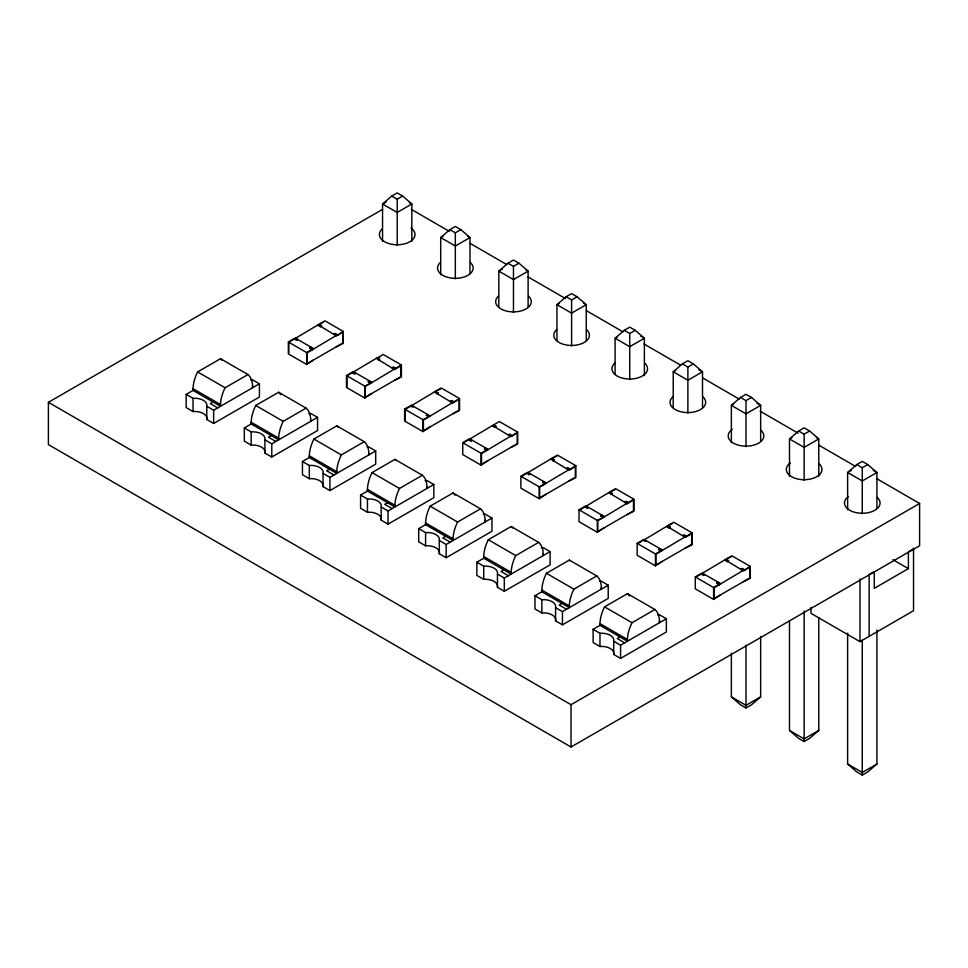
<?xml version="1.0" encoding="UTF-8"?>
<svg xmlns="http://www.w3.org/2000/svg" width="968" height="968" viewBox="0 0 968 968"><rect width="100%" height="100%" fill="white"/><g stroke="black" fill="none" stroke-linecap="round" stroke-linejoin="round"><path stroke-width="1.45" d="M247.977 374.555L220.51 358.704L197.629 371.918A28.846 16.65 -60 0 0 193.092 387.539L193.043 390.419L220.51 406.27L220.559 403.402A28.846 16.65 -60 0 1 225.084 387.769L247.977 374.555A28.846 16.65 -60 0 1 252.503 384.961L252.551 387.781L252.551 386.038M306.106 408.121L278.651 392.27L255.758 405.483A28.846 16.65 -60 0 0 251.232 421.104L251.184 423.984L278.651 439.835L278.699 436.967A28.846 16.65 -60 0 1 283.225 421.334L306.106 408.121A28.846 16.65 -60 0 1 310.643 418.515L310.692 421.334L310.692 419.604M364.246 441.686L336.779 425.835L313.898 439.048A28.846 16.65 -60 0 0 309.361 454.67L309.312 457.549L336.779 473.4L336.828 470.533A28.846 16.65 -60 0 1 341.353 454.899L364.246 441.686A28.846 16.65 -60 0 1 368.772 452.08L368.82 454.899L368.82 453.169M422.375 475.252L394.908 459.389L372.027 472.602A28.846 16.65 -60 0 0 367.501 488.235L367.453 491.103L394.908 506.966L394.956 504.086A28.846 16.65 -60 0 1 399.494 488.465L422.375 475.252A28.846 16.65 -60 0 1 426.912 485.646L426.961 488.465L426.961 486.735M480.515 508.817L453.048 492.954L430.155 506.167A28.846 16.65 -60 0 0 425.63 521.8L425.581 524.668L453.048 540.531L453.097 537.651A28.846 16.65 -60 0 1 457.622 522.03L480.515 508.817A28.846 16.65 -60 0 1 485.041 519.211L485.089 522.03L485.089 520.3M538.644 542.382L511.177 526.519L488.296 539.733A28.846 16.65 -60 0 0 483.77 555.366L483.722 558.234L511.177 574.084L511.225 571.217A28.846 16.65 -60 0 1 515.762 555.596L538.644 542.382A28.846 16.65 -60 0 1 543.181 552.776L543.217 555.596L543.217 553.853M596.784 575.936L569.317 560.085L546.424 573.298A28.846 16.65 -60 0 0 541.899 588.919L541.85 591.799L569.317 607.65L569.365 604.782A28.846 16.65 -60 0 1 573.891 589.149L596.784 575.936A28.846 16.65 -60 0 1 601.309 586.342L601.358 589.149L601.358 587.419M654.913 609.501L627.445 593.65L604.564 606.863A28.846 16.65 -60 0 0 600.027 622.485L599.979 625.364L627.445 641.215L627.494 638.348A28.846 16.65 -60 0 1 632.031 622.714L654.913 609.501A28.846 16.65 -60 0 1 659.438 619.895L659.486 622.714L659.486 620.984M411.848 241.298L411.848 203.994L402.7 196.068L397.207 192.898L391.713 196.068L382.554 203.994L382.554 241.298M469.988 273.363L469.988 237.559L460.829 229.634L455.335 226.464L449.842 229.634L440.694 237.559L440.694 274.851M528.117 306.929L528.117 271.125L518.957 263.199L513.476 260.029L507.982 263.199L498.822 271.125L498.822 306.929M586.257 340.494L586.257 304.69L577.097 296.752L571.604 293.582L566.111 296.752L556.951 304.69L556.951 340.494M644.385 375.548L644.385 338.243L635.226 330.318L629.732 327.148L624.239 330.318L615.091 338.243L615.091 374.059M702.514 407.613L702.514 371.809L693.366 363.883L687.873 360.713L682.38 363.883L673.22 371.809L673.22 407.613M760.654 441.178L760.654 405.374L751.495 397.449L746.001 394.279L740.508 397.449L731.36 405.374L731.36 442.666M818.783 476.232L818.783 438.94L809.635 431.014L804.142 427.844L798.648 431.014L789.489 438.94L789.489 476.232M876.923 508.309L876.923 472.505L867.764 464.567L862.27 461.397L856.777 464.567L847.629 472.505L847.629 509.797M760.654 636.69L760.654 696.875L751.495 704.801L746.001 707.971L740.508 704.801L731.36 696.875L731.36 653.243M818.783 617.596L818.783 730.441L809.635 738.366L804.142 741.536L798.648 738.366L789.489 730.441L789.489 620.609M876.923 630.095L876.923 764.006L867.764 771.932L862.27 775.102L856.777 771.932L847.629 764.006L847.629 633.108M386.22 201.876L382.554 203.994L397.207 212.452L411.848 203.994L409.404 202.59M391.713 196.068L397.207 199.239L402.7 196.068M876.488 478.519L919.6 503.469L919.6 545.758L571.023 747.006L48.4 444.59L48.4 402.313L382.614 209.354M443.126 236.156L440.694 237.559L455.335 246.017L469.988 237.559L467.544 236.156M449.842 229.634L455.335 232.804L460.829 229.634M250.688 379.916A12.136 7.006 0 0 0 252.551 379.843L259.424 383.812L259.424 397.025L213.65 423.452L206.777 419.483A12.136 7.006 0 0 0 193.043 411.557L186.183 407.601L186.183 394.387L193.043 390.419L193.043 388.688L220.51 404.539M313.523 359.975L306.662 364.464L288.355 353.889L288.355 342.006L294.066 338.703L296.365 340.022L297.503 339.357L296.365 340.022M288.803 353.102L288.803 342.261L318.109 324.825L336.416 335.92L342.817 332.23L342.817 343.059L307.122 363.678L307.122 352.836L336.416 335.4M319.246 324.159L321.533 326.01L319.246 324.159L324.97 320.856L343.277 331.431L343.277 343.325L336.416 346.762M318.109 324.825L323.457 322.259M321.533 325.49L320.396 326.676L321.533 326.01M213.117 402.01L210.322 403.62L217.715 407.891M310.099 347.948L312.386 349.799L310.099 347.948L311.236 347.282L313.523 349.133M337.554 334.734L335.267 333.416L334.129 334.069L337.554 335.267L343.277 331.431M310.099 348.48L311.236 347.814M288.355 342.006L306.662 352.57L312.386 349.266M186.183 394.387L193.043 398.344A12.136 7.006 0 0 1 206.777 406.27L213.65 410.238L259.424 383.812M502.489 269.007L498.822 271.125L513.476 279.583L528.117 271.125L525.672 269.709M507.982 263.199L513.476 266.369L518.957 263.199M308.816 413.481A12.136 7.006 0 0 0 310.692 413.409L317.552 417.377L317.552 430.591L271.778 457.017L264.917 453.048A12.136 7.006 0 0 0 251.184 445.123L244.311 441.154L244.311 427.941L251.184 423.984L251.184 422.242L278.651 438.105M371.664 393.54L364.791 398.029L346.483 387.454L346.483 375.56L352.207 372.256L355.643 373.454L354.494 374.108L352.207 372.256M346.943 386.668L346.943 375.826L376.237 358.39L394.545 369.486L392.258 367.634L393.407 366.981L395.694 368.3L401.417 364.996L401.417 376.891L394.545 380.327M377.387 358.257L383.098 354.421L401.417 364.996M379.492 357.035L376.237 358.39M379.674 359.576L378.524 360.241M271.258 435.564L268.463 437.185L275.856 441.444M369.377 381.38L368.227 382.045L369.377 380.847L371.664 382.699L394.545 368.953M392.258 368.167L393.407 367.501L395.694 368.3M346.483 375.56L364.791 386.135L370.514 383.364M371.664 382.699L365.251 386.401L365.251 397.231L400.958 376.625L400.958 365.783L394.545 369.486M244.311 427.941L251.184 431.909A12.136 7.006 0 0 1 264.917 439.835L271.778 443.804L317.552 417.377M559.395 303.274L556.951 304.69L571.604 313.148L586.257 304.69L583.813 303.274M566.111 296.752L571.604 299.935L577.097 296.752M366.957 447.047A12.136 7.006 0 0 0 368.82 446.974L375.693 450.943L375.693 464.156L329.919 490.582L323.046 486.614A12.136 7.006 0 0 0 309.312 478.688L302.452 474.719L302.452 461.506L309.312 457.549L309.312 455.807L336.779 471.67M429.792 427.094L422.931 431.595L404.612 421.019L404.612 409.125L410.335 405.822L412.634 407.141L413.772 406.487L411.485 405.689L406.124 408.786M411.485 405.689L434.366 391.955L452.685 403.051L450.398 401.2L451.536 400.534L453.823 401.865L459.546 398.562L459.546 410.444L452.685 413.88M435.515 391.29L437.802 393.141L435.515 391.29L441.239 387.986L459.546 398.562M440.779 388.785L434.366 391.955M437.802 392.609L436.665 393.794L437.802 393.141M329.386 469.129L326.591 470.75L333.984 475.01M427.505 414.945L426.356 415.599L427.505 414.413L429.792 416.264L452.685 402.519M450.398 401.732L451.536 401.067L453.823 401.865M404.612 409.125L422.931 419.701L428.655 416.93M429.792 416.264L423.391 419.967L423.391 430.796L459.086 410.19L459.086 399.348L452.685 403.051M302.452 461.506L309.312 465.475A12.136 7.006 0 0 1 323.046 473.4L329.919 477.369L375.693 450.943M617.536 336.84L615.091 338.243L629.732 346.701L644.385 338.243L640.719 336.138M624.239 330.318L629.732 333.488L635.226 330.318M425.085 480.612A12.136 7.006 0 0 0 426.961 480.539L433.821 484.496L433.821 497.709L388.047 524.148L381.186 520.179A12.136 7.006 0 0 0 367.453 512.254L360.58 508.285L360.58 495.071L367.453 491.103L367.453 489.372L394.908 505.236M487.933 460.659L481.06 465.16L462.752 454.585L462.752 442.691L468.476 439.387L471.912 440.573L470.763 441.239L468.476 439.387M463.212 442.957L492.506 425.509L510.814 436.616L517.227 432.914L517.227 443.743L481.519 464.362L481.519 453.532L510.814 436.084M493.644 424.855L495.943 426.706L493.644 424.855L499.367 421.552L517.686 432.115L517.686 444.009L510.814 447.446M492.506 425.509L493.644 425.375M495.943 426.174L494.793 427.36L495.943 426.706M387.527 502.694L384.732 504.304L392.125 508.575M484.496 448.644L486.783 450.483L484.496 448.644L485.634 447.978L487.933 449.83M511.963 435.418L509.676 434.1L508.527 434.765L511.963 435.951L517.686 432.115M484.496 449.164L485.634 448.511M462.752 442.691L481.06 453.266L486.783 449.963M360.58 495.071L367.453 499.04A12.136 7.006 0 0 1 381.186 506.966L388.047 510.922L433.821 484.496M675.664 370.405L673.22 371.809L687.873 380.267L702.514 371.809L698.86 369.703M682.38 363.883L687.873 367.054L693.366 363.883M483.214 514.165A12.136 7.006 0 0 0 485.089 514.105L491.95 518.061L491.95 531.275L446.175 557.701L439.315 553.744A12.136 7.006 0 0 0 425.581 545.807L418.721 541.85L418.721 528.637L425.581 524.668L425.581 522.938L453.048 538.789M546.061 494.224L539.2 498.714L520.881 488.15L520.881 476.256L526.604 472.953L530.04 474.139L528.891 474.804L526.604 472.953M521.341 476.522L550.635 459.074L568.954 470.182L575.355 466.479L575.355 477.309L539.648 497.927L539.648 487.086L568.954 469.649M551.784 458.421L554.071 460.272L551.784 458.421L557.507 455.117L575.815 465.681L575.815 477.575L568.954 481.011M557.048 455.904L550.635 459.074M554.071 459.739L552.922 460.925M445.655 536.26L442.86 537.869L450.253 542.14M543.774 482.064L542.625 482.729L543.774 481.544L546.061 483.395M570.091 468.984L567.805 467.665L566.655 468.33L570.091 469.516L575.815 465.681M520.881 476.256L539.2 486.831L544.911 484.048M418.721 528.637L425.581 532.594A12.136 7.006 0 0 1 439.315 540.531L446.175 544.488L491.95 518.061M733.792 403.971L731.36 405.374L746.001 413.832L760.654 405.374L756.988 403.257M740.508 397.449L746.001 400.619L751.495 397.449M541.354 547.731A12.136 7.006 0 0 0 543.217 547.658L550.09 551.627L550.09 564.84L504.316 591.266L497.443 587.31A12.136 7.006 0 0 0 483.722 579.372L476.849 575.415L476.849 562.202L483.722 558.234L483.722 556.503L511.177 572.354M604.189 527.79L597.329 532.279L579.021 521.716L579.021 509.821L584.745 506.518L588.169 507.704L587.031 508.369L584.745 506.518M580.534 509.471L608.775 492.639L627.082 503.735L624.796 501.884L625.933 501.23L628.232 502.549L633.943 499.246L633.943 511.14L627.082 514.577M609.913 491.974L612.199 493.825L609.913 491.974L615.636 488.671L633.943 499.246M615.176 489.469L608.775 492.639M612.199 493.305L611.062 494.491L612.199 493.825M503.784 569.825L501 571.435L508.394 575.706M601.902 515.629L600.765 516.295L601.902 515.109L604.189 516.948L627.082 503.215M624.796 502.416L625.933 501.763L628.232 502.549M579.021 509.821L597.329 520.385L603.052 517.614M604.189 516.948L597.788 520.651L597.788 531.492L633.495 510.874L633.495 500.045L627.082 503.735M476.849 562.202L483.722 566.159A12.136 7.006 0 0 1 497.443 574.084L504.316 578.053L550.09 551.627M791.933 437.524L789.489 438.94L804.142 447.397L818.783 438.94L816.351 437.524M798.648 431.014L804.142 434.184L809.635 431.014M599.482 581.296A12.136 7.006 0 0 0 601.358 581.224L608.219 585.192L608.219 598.405L562.444 624.832L555.584 620.863A12.136 7.006 0 0 0 541.85 612.938L534.989 608.981L534.989 595.756L541.85 591.799L541.85 590.069L569.317 605.92M662.33 561.355L655.457 565.844L637.15 555.269L637.15 543.387L642.873 540.083L646.309 541.269L642.873 540.083M644.023 539.95L666.904 526.205L685.211 537.3L691.624 533.598L691.624 544.439L655.917 565.058L655.917 554.216L685.211 536.78M668.053 525.539L670.34 527.391L668.053 525.539L673.776 522.236L692.084 532.811L692.084 544.706L685.211 548.142M637.61 543.641L641.82 541.209M666.904 526.205L672.264 523.64M670.34 526.858L669.19 528.056L670.34 527.391M561.924 603.391L559.129 605L566.522 609.271M658.893 549.328L661.18 551.179L658.893 549.328L660.043 548.662L662.33 550.514M686.36 536.115L684.073 534.796L682.924 535.449L686.36 536.647L692.084 532.811M658.893 549.86L660.043 549.195M637.15 543.387L655.457 553.95L661.18 550.647M534.989 595.756L541.85 599.724A12.136 7.006 0 0 1 555.584 607.65L562.444 611.619L608.219 585.192M851.283 470.387L847.629 472.505L862.27 480.963L876.923 472.505L873.257 470.387M856.777 464.567L862.27 467.75L867.764 464.567M657.623 614.861A12.136 7.006 0 0 0 659.486 614.789L666.359 618.758L666.359 631.971L620.585 658.397L613.712 654.428A12.136 7.006 0 0 0 599.979 646.503L593.118 642.534L593.118 629.321L599.979 625.364L599.979 623.622L627.445 639.485M720.458 594.921L713.597 599.41L695.29 588.834L695.29 576.94L701.014 573.637L704.438 574.835L703.3 575.488L701.014 573.637M695.75 577.206L725.044 559.77L743.351 570.866L749.752 567.163L749.752 578.005L714.057 598.611L714.057 587.782L743.351 570.333M726.181 559.105L728.468 560.956L726.181 559.105L731.905 555.801L750.212 566.377L750.212 578.271L743.351 581.707M725.044 559.77L731.445 556.6M728.468 560.424L727.331 561.621L728.468 560.956M620.052 636.944L617.269 638.565L624.65 642.825M717.034 582.893L719.321 584.745L717.034 582.893L718.171 582.228L720.458 584.079M744.489 569.68L742.202 568.361L741.065 569.015L744.489 570.2L750.212 566.377M717.034 583.414L718.171 582.76M695.29 576.94L713.597 587.515L719.321 584.212M593.118 629.321L599.979 633.29A12.136 7.006 0 0 1 613.712 641.215L620.585 645.184L666.359 618.758M571.023 747.006L571.023 704.716L919.6 503.469M913.538 548.88L908.395 551.857L908.395 568.639L874.285 588.326L874.285 571.543L869.143 574.508L869.143 636.351M760.654 696.875L746.001 705.333L731.36 696.875M811.002 607.396L811.002 613.361L859.983 641.639L913.538 610.723L913.538 548.069M818.783 730.441L804.142 738.899L789.489 730.441M876.923 764.006L862.27 772.464L847.629 764.006M892.883 559.686L908.395 568.639M377.387 357.724L379.674 359.043M318.109 325.357L320.396 326.676M492.506 426.041L494.793 427.36M666.904 526.737L669.19 528.056M725.044 560.29L727.331 561.621M295.216 338.038L313.523 348.613M353.344 371.603L371.664 382.166M411.485 405.168L429.792 415.732M469.613 438.722L487.933 449.297M527.754 472.287L546.061 482.863M585.882 505.853L604.189 516.428M644.023 539.418L662.33 549.993M702.151 572.983L720.458 583.547M295.216 338.57L297.503 339.889M353.344 372.135L355.643 373.454M469.613 439.254L471.912 440.573M527.754 472.82L530.04 474.139M585.882 506.385L588.169 507.704M702.151 573.504L704.438 574.835M368.227 381.513L370.514 382.832M426.356 415.078L428.655 416.397M542.625 482.197L544.911 483.528M600.765 515.762L603.052 517.081M197.629 371.918L225.084 387.769M255.758 405.483L283.225 421.334M313.898 439.048L341.353 454.899M372.027 472.602L399.494 488.465M430.155 506.167L457.622 522.03M488.296 539.733L515.762 555.596M546.424 573.298L573.891 589.149M604.564 606.863L632.031 622.714M411.352 209.378L449.237 231.304M470.146 243.404L506.724 264.567M527.633 276.666L565.518 298.592M586.426 310.692L623.005 331.855M643.914 343.955L680.504 365.118M702.707 377.968L739.298 399.143M760.195 411.231L798.092 433.156M818.989 445.256L855.579 466.431M48.4 402.313L571.023 704.716M862.27 467.75L862.27 513.778M862.27 640.054L862.27 775.102M859.983 578.985L859.983 641.639M804.142 434.184L804.142 480.213M804.142 611.014L804.142 741.536M746.001 400.619L746.001 446.659M746.001 645.148L746.001 707.971M713.597 587.515L713.597 599.41M687.873 367.054L687.873 413.094M655.457 553.95L655.457 565.844M629.732 333.488L629.732 379.529M620.585 645.184L620.585 658.397M613.712 641.215L613.712 654.428M599.979 633.29L599.979 646.503M597.329 520.385L597.329 532.279M571.604 299.935L571.604 345.963M562.444 611.619L562.444 624.832M555.584 607.65L555.584 620.863M541.85 599.724L541.85 612.938M539.2 486.831L539.2 498.714M513.476 266.369L513.476 312.398M504.316 578.053L504.316 591.266M497.443 574.084L497.443 587.31M483.722 566.159L483.722 579.372M481.06 453.266L481.06 465.16M455.335 232.804L455.335 278.832M446.175 544.488L446.175 557.701M439.315 540.531L439.315 553.744M425.581 532.594L425.581 545.807M422.931 419.701L422.931 431.595M405.072 409.391L405.072 420.233M397.207 199.239L397.207 245.279M388.047 510.922L388.047 524.148M381.186 506.966L381.186 520.179M367.453 499.04L367.453 512.254M364.791 386.135L364.791 398.029M329.919 477.369L329.919 490.582M323.046 473.4L323.046 486.614M309.312 465.475L309.312 478.688M306.662 352.57L306.662 364.464M271.778 443.804L271.778 457.017M264.917 439.835L264.917 453.048M251.184 431.909L251.184 445.123M213.65 410.238L213.65 423.452M206.777 406.27L206.777 419.483M193.043 398.344L193.043 411.557M877.19 497.395A17.799 10.273 0 0 1 873.475 510.983A17.799 10.273 0 0 1 849.674 510.257A17.799 10.273 0 0 1 848.464 496.511M819.061 463.829A17.799 10.273 0 0 1 815.346 477.43A17.799 10.273 0 0 1 791.534 476.692A17.799 10.273 0 0 1 790.324 462.946M760.921 430.264A17.799 10.273 0 0 1 757.206 443.864A17.799 10.273 0 0 1 733.405 443.138A17.799 10.273 0 0 1 732.195 429.393M702.792 396.699A17.799 10.273 0 0 1 699.549 410.069A17.799 10.273 0 0 1 676.184 410.069A17.799 10.273 0 0 1 672.954 396.699M644.652 363.145A17.799 10.273 0 0 1 641.421 376.504A17.799 10.273 0 0 1 618.056 376.504A17.799 10.273 0 0 1 614.813 363.145M586.523 329.58A17.799 10.273 0 0 1 583.293 342.938A17.799 10.273 0 0 1 559.915 342.938A17.799 10.273 0 0 1 556.685 329.58M528.383 296.014A17.799 10.273 0 0 1 525.152 309.373A17.799 10.273 0 0 1 501.787 309.373A17.799 10.273 0 0 1 498.556 296.014M470.254 262.449A17.799 10.273 0 0 1 467.024 275.807A17.799 10.273 0 0 1 443.646 275.807A17.799 10.273 0 0 1 440.416 262.449M411.013 228.012A17.799 10.273 0 0 1 409.803 241.758A17.799 10.273 0 0 1 386.002 242.484A17.799 10.273 0 0 1 382.287 228.884M220.51 358.704A28.846 16.65 -60 0 1 221.95 360.181M278.651 392.27A28.846 16.65 -60 0 1 280.708 394.605M336.779 425.835A28.846 16.65 -60 0 1 338.219 427.311M394.908 459.389A28.846 16.65 -60 0 1 395.658 460.09M453.048 492.954A28.846 16.65 -60 0 1 455.117 495.301M511.177 526.519A28.846 16.65 -60 0 1 512.616 527.996M569.317 560.085A28.846 16.65 -60 0 1 570.067 560.774M627.445 593.65A28.846 16.65 -60 0 1 629.515 595.986"/></g></svg>
